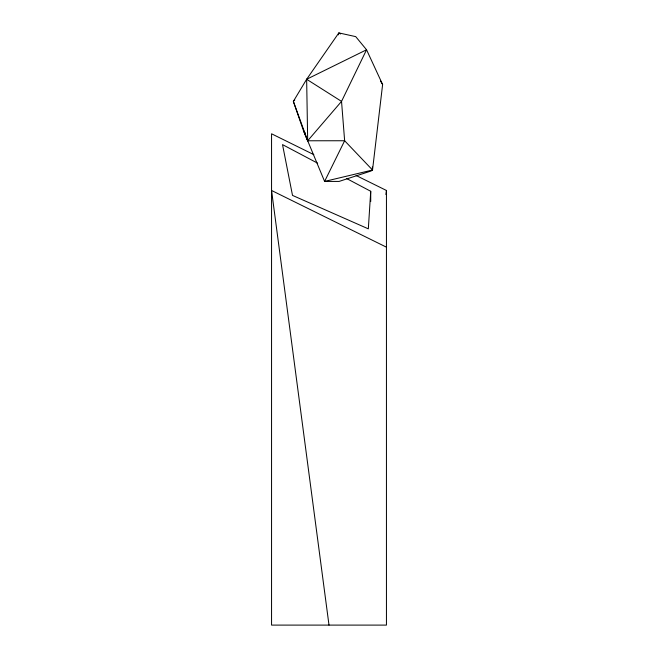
<?xml version="1.0" encoding="UTF-8"?>
<svg xmlns="http://www.w3.org/2000/svg" width="658" height="658" viewBox="0 0 658 658"><rect width="100%" height="100%" fill="white"/><g stroke="black" fill="none" stroke-linecap="round" stroke-linejoin="round"><path stroke-width="0.99" d="M346.421 178.425L370.725 191.281L368.332 228.844L292.506 195.401L282.521 144.612L317.625 163.184M306.644 79.273L341.535 101.39L307.681 140.779L306.644 79.273L366.555 49.778L341.535 101.39L344.636 140.746L324.6 181.419L372.527 170.019L382.619 84.512L366.555 49.778L355.715 36.626L338.845 32.9L306.644 79.273L293.353 101.39L303.428 130.539L307.681 140.779L344.636 140.746L372.527 170.019L371.013 171.022L339.1 181.419L324.6 181.419L303.428 130.539L305.189 133.048M385.909 194.546L386.443 190.475L356.118 175.505M338.418 34.849L338.845 32.9L340.515 33.986M294.792 99.967L293.353 101.39L307.681 140.779M313.833 154.646L271.557 133.788L271.557 625.1L386.443 625.1L386.443 190.475M386.443 247.169L271.557 190.475L329 625.1M380.505 81.082L382.619 84.512M372.346 166.959L372.527 170.019M370.725 191.281L370.725 201.529"/></g></svg>
